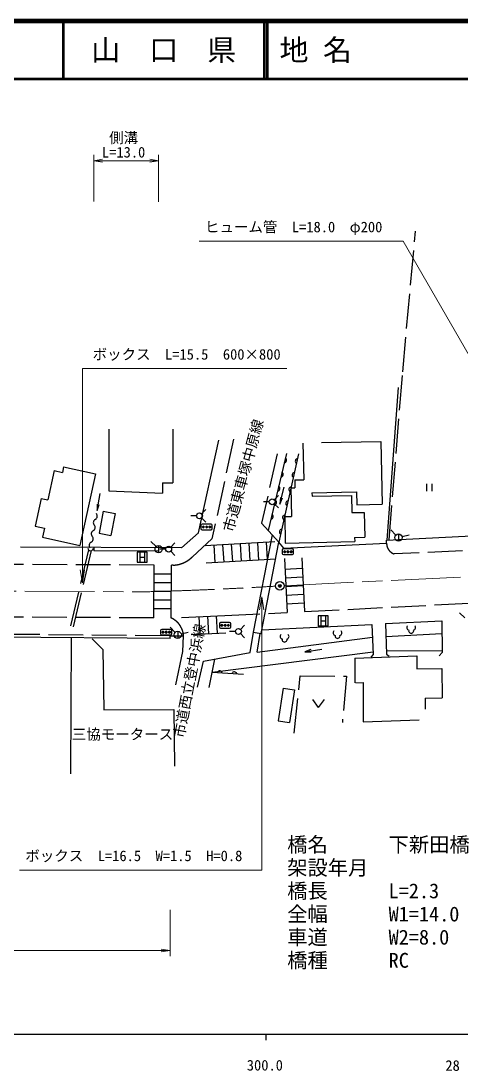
# Model space of a CAD drawing. Units: millimetres, scale not verified. Extents: x 40000 to 680000, y 20000 to 380000.
# Drawn here: x 325751 to 401699, y 198662 to 380000 of the extents above; entities that cross this region are included whole.
import ezdxf
from ezdxf.enums import TextEntityAlignment as Align

# ---------------------------------------------------------------- set-up
doc = ezdxf.new("R2010")
doc.units = ezdxf.units.MM
doc.header["$LTSCALE"] = 1000
doc.header["$PDMODE"] = 32
doc.header["$PDSIZE"] = 500
doc.linetypes.add('CHAIN', pattern=[18.5, 12, -1.5, 3.5, -1.5])
doc.linetypes.add('DASHED', pattern=[7.5, 6, -1.5])
for name, color, linetype, lineweight in [('M-BGD', 7, 'Continuous', 25), ('M-BGD-EXST', 7, 'Continuous', 25), ('M-BMK', 2, 'CHAIN', 13), ('M-BMK-SRVR', 3, 'Continuous', 25), ('M-STR-HTXT', 7, 'Continuous', 13), ('M-STR-STR1', 1, 'Continuous', 25), ('M-STR-STRC', 7, 'Continuous', 25), ('M-STR-STRD', 7, 'Continuous', 25), ('M-TTL', 2, 'Continuous', 140), ('M-TTL-BAND', 7, 'Continuous', 25), ('M-TTL-LINE', 7, 'Continuous', 50)]:
    doc.layers.add(name, color=color, linetype=linetype, lineweight=lineweight)
for name, color, linetype in [('M-BMK-HTXT', 7, 'Continuous'), ('M-OTRS', 6, 'Continuous'), ('M-TTL-TXT', 7, 'Continuous')]:
    doc.layers.add(name, color=color, linetype=linetype)
doc.styles.add('ＭＳ ゴシック', font='')
doc.styles.get('ＭＳ ゴシック').set_extended_font_data('MS Gothic')

# ---------------------------------------------------------------- blocks, each defined once
blk = doc.blocks.new('open_arrow')
at = {"color": 0, "linetype": 'Continuous', "lineweight": -2}
blk.add_lwpolyline([(7.5, 1.25), (0, 0), (7.5, -1.25)], dxfattribs=at)

msp = doc.modelspace()

# ---------------------------------------------------------------- hatches: boundary and pattern name
at = {"layer": 'M-BGD-EXST'}
for points in [[(357375, 292620, 1), (357084, 292620, 1)], [(357933, 292620, 1), (357642, 292620, 1)], [(358491, 292620, 1), (358200, 292620, 1)], [(371410, 288340, 1), (371119, 288340, 1)], [(371968, 288340, 1), (371677, 288340, 1)], [(372526, 288340, 1), (372235, 288340, 1)], [(360576, 275622, 1), (360285, 275622, 1)], [(361134, 275622, 1), (360843, 275622, 1)], [(361693, 275622, 1), (361401, 275622, 1)], [(350401, 274451, 1), (350110, 274451, 1)], [(350959, 274451, 1), (350668, 274451, 1)], [(351517, 274451, 1), (351226, 274451, 1)]]:
    msp.add_hatch(color=256, dxfattribs=at).paths.add_polyline_path(points)

# ---------------------------------------------------------------- linework, layer by layer
at = {"layer": 'M-BGD', "linetype": 'DASHED'}
for p, q in [((391643, 319430), (393832, 343693)), ((389289, 290369), (391643, 319430)), ((362432, 307810), (358711, 290541)), ((369994, 305274), (367279, 293286)), ((358711, 290541), (355336, 287462)), ((337414, 288669), (333957, 273981)), ((337854, 288530), (334429, 273977)), ((401968, 288487), (390151, 287977)), ((348708, 286036), (106404, 287025)), ((374667, 278013), (559909, 287401)), ((352008, 286022), (351708, 286024)), ((360962, 277319), (371671, 277861)), ((348671, 276921), (285725, 277224)), ((351476, 273838), (261513, 274572)), ((356217, 264974), (357253, 269441)), ((358215, 264920), (359220, 269808)), ((372926, 257035), (373929, 266892)), ((373929, 266892), (381909, 266874)), ((381909, 266874), (381217, 258875))]:
    msp.add_line(p, q, dxfattribs=at)
at = {"layer": 'M-BGD'}
for p, q in [((390848, 316722), (388887, 290350)), ((340900, 309529), (340900, 298854)), ((351983, 309529), (351983, 300267)), ((356410, 291594), (359909, 307600)), ((374424, 307111), (374560, 300771)), ((377642, 307180), (387836, 307398)), ((387836, 307398), (388068, 296563)), ((371572, 305319), (368433, 291994)), ((373674, 305242), (370230, 289982)), ((333099, 302982), (332891, 302033)), ((333099, 302982), (338638, 301767)), ((331474, 302343), (330364, 297280)), ((331474, 302343), (332891, 302033)), ((338638, 301767), (335930, 289418)), ((350152, 300267), (350152, 298428)), ((350152, 300267), (351983, 300267)), ((372349, 299374), (373046, 299389)), ((372349, 299374), (372455, 294450)), ((373017, 300738), (374560, 300771)), ((373017, 300738), (373046, 299389)), ((329226, 297530), (328176, 292744)), ((329226, 297530), (330364, 297280)), ((340900, 298854), (350152, 298428)), ((375978, 298541), (383652, 298705)), ((375978, 298541), (375991, 297924)), ((375991, 297924), (382784, 298070)), ((382784, 298070), (382847, 295099)), ((383652, 298705), (383699, 296469)), ((383699, 296469), (388068, 296563)), ((339958, 295354), (339240, 291549)), ((339958, 295354), (341999, 294969)), ((341999, 294969), (341281, 291164)), ((371266, 294424), (372455, 294450)), ((371266, 294424), (371365, 289829)), ((382847, 295099), (384982, 295145)), ((384982, 295145), (385074, 290862)), ((328176, 292744), (329778, 292392)), ((329778, 292392), (329438, 290842)), ((367279, 293286), (369105, 291242)), ((329438, 290842), (335930, 289418)), ((339240, 291549), (341281, 291164)), ((353458, 289016), (356410, 291594)), ((383335, 290825), (385074, 290862)), ((383335, 290825), (383351, 290086)), ((388841, 290347), (419934, 291871)), ((388865, 289848), (388841, 290347)), ((353458, 289016), (325670, 289130)), ((338339, 289078), (338337, 288478)), ((349507, 288433), (338337, 288478)), ((349510, 289033), (349507, 288433)), ((371126, 288979), (370230, 289982)), ((371126, 288979), (388865, 289848)), ((371365, 289829), (383351, 290086)), ((367314, 274837), (386305, 275799)), ((386305, 275799), (386548, 270620)), ((388663, 275919), (398377, 276411)), ((388663, 275919), (388833, 270676)), ((398377, 276411), (398449, 270937)), ((351472, 273338), (261509, 274072)), ((351472, 273338), (351476, 273838)), ((351476, 273838), (353809, 273842)), ((353674, 271137), (353809, 273842)), ((365328, 270946), (365857, 274468)), ((366535, 271022), (367019, 274235)), ((388735, 273720), (398406, 274210)), ((334406, 273462), (334322, 249974)), ((338040, 273271), (339886, 271466)), ((366535, 271022), (386408, 273602)), ((339886, 271466), (340048, 261040)), ((352476, 265376), (353674, 271137)), ((357253, 269441), (365328, 270946)), ((358759, 267562), (386527, 271065)), ((383370, 269988), (394050, 270377)), ((386548, 270620), (386158, 270119)), ((388815, 271248), (398445, 271290)), ((388833, 270676), (389298, 270286)), ((394050, 270377), (394059, 268123)), ((398449, 270937), (397953, 270391)), ((383370, 269988), (383387, 265687)), ((358759, 267562), (364142, 267192)), ((394059, 268123), (398416, 268199)), ((398416, 268199), (398435, 263108)), ((370975, 264775), (370147, 259140)), ((370975, 264775), (372944, 264485)), ((383527, 265690), (384806, 265737)), ((384806, 265737), (384831, 258946)), ((372944, 264485), (372116, 258850)), ((395492, 263056), (398435, 263108)), ((395492, 263056), (395499, 261172)), ((340048, 261040), (352118, 261121)), ((352118, 261121), (352246, 251291)), ((370147, 259140), (372116, 258850)), ((384831, 258946), (394470, 259297))]:
    msp.add_line(p, q, dxfattribs=at)
for centre, radius, start, end in [((371149, 304134), 439, 275.23896, 58.25451), ((373535, 303992), 439, 95.77689, 238.79244), ((370576, 301701), 439, 275.23896, 58.25451), ((372984, 301553), 439, 95.77689, 238.79244), ((370003, 299267), 439, 275.23896, 58.25451), ((372434, 299115), 439, 95.77689, 238.79244), ((369430, 296834), 439, 275.23896, 58.25451), ((371884, 296676), 439, 95.77689, 238.79244), ((338857, 293373), 625, 116.5166, 222.77681), ((338299, 294492), 625, 296.5166, 42.77681), ((368857, 294400), 439, 275.23896, 58.25451), ((371334, 294237), 439, 95.77689, 238.79244), ((338498, 291406), 625, 116.5166, 222.77681), ((337940, 292524), 625, 296.5166, 42.77681), ((370783, 291799), 439, 95.77689, 238.79244), ((337581, 290557), 625, 296.5166, 42.77681), ((337772, 289039), 515, 187.00244, 352.4232), ((338139, 289438), 625, 116.5166, 222.77681), ((370921, 273703), 441, 130.60145, 257.46998), ((371571, 273703), 441, 282.52845, 49.39871), ((380063, 274332), 441, 130.60145, 257.46998), ((380388, 273800), 433, 166.31511, 13.68489), ((380713, 274332), 441, 282.52845, 49.39871), ((392773, 275226), 441, 130.60145, 257.46998), ((393098, 274694), 433, 166.31511, 13.68489), ((393423, 275226), 441, 282.52845, 49.39871), ((371246, 273170), 433, 166.31511, 13.68489), ((360073, 267332), 439, 14.55606, 157.57161), ((362567, 267161), 439, 14.55606, 157.57161)]:
    msp.add_arc(centre, radius, start, end, dxfattribs=at)
at = {"layer": 'M-BGD', "linetype": 'DASHED'}
for centre, radius, start, end in [((390742, 289761), 1879, 177.33556, 251.65997), ((351835, 290989), 4970, 271.98628, 314.78417), ((350156, 273571), 3663, 4.2525, 65.58059)]:
    msp.add_arc(centre, radius, start, end, dxfattribs=at)
at = {"layer": 'M-BGD-EXST'}
for p, q in [((395724, 300084), (395724, 298796)), ((396690, 300084), (396690, 298796)), ((369461, 297332), (370177, 298048)), ((356915, 294899), (357631, 295615)), ((368597, 296974), (367584, 296974)), ((369461, 296616), (370177, 295900)), ((356051, 294541), (355038, 294541)), ((356915, 294183), (357631, 293467)), ((356817, 292911), (356817, 292328)), ((358564, 293105), (357011, 293105)), ((357011, 292134), (358564, 292134)), ((358758, 292328), (358758, 292911)), ((390472, 291230), (389586, 292116)), ((390916, 291413), (390916, 290160)), ((391521, 290949), (392732, 291273)), ((349067, 289227), (348180, 290114)), ((349510, 289411), (349510, 288157)), ((350738, 288780), (349725, 288780)), ((350115, 288946), (351327, 289271)), ((351602, 289138), (352318, 289854)), ((351602, 288422), (352318, 287706)), ((370852, 288631), (370852, 288049)), ((372599, 288826), (371046, 288826)), ((372793, 288049), (372793, 288631)), ((345807, 288294), (345807, 286567)), ((347533, 288294), (345807, 288294)), ((345807, 286567), (347533, 286567)), ((346238, 288207), (346238, 286653)), ((346238, 287430), (347101, 287430)), ((347101, 286653), (347101, 288207)), ((347533, 286567), (347533, 288294)), ((371046, 287855), (372599, 287855)), ((402343, 276917), (401456, 277804)), ((360018, 275913), (360018, 275331)), ((361765, 276108), (360212, 276108)), ((361959, 275331), (361959, 275913)), ((363636, 274928), (364352, 275644)), ((377061, 277248), (377061, 275521)), ((378787, 277248), (377061, 277248)), ((377492, 277161), (377492, 275608)), ((377492, 276384), (378356, 276384)), ((378356, 275608), (378356, 277161)), ((378787, 275521), (378787, 277248)), ((349843, 274743), (349843, 274160)), ((351590, 274937), (350037, 274937)), ((350037, 273966), (351590, 273966)), ((352359, 274416), (351473, 275303)), ((351784, 274160), (351784, 274743)), ((352803, 274600), (352803, 273346)), ((353408, 274135), (354619, 274460)), ((360212, 275137), (361765, 275137)), ((362772, 274570), (361759, 274570)), ((363636, 274212), (364352, 273496)), ((377061, 275521), (378787, 275521)), ((376058, 262795), (377057, 261463)), ((378056, 262795), (377057, 261463))]:
    msp.add_line(p, q, dxfattribs=at)
for points in [[(357375, 292620, 1), (357084, 292620, 1)], [(357933, 292620, 1), (357642, 292620, 1)], [(358491, 292620, 1), (358200, 292620, 1)], [(371410, 288340, 1), (371119, 288340, 1)], [(371968, 288340, 1), (371677, 288340, 1)], [(372526, 288340, 1), (372235, 288340, 1)], [(360576, 275622, 1), (360285, 275622, 1)], [(361134, 275622, 1), (360843, 275622, 1)], [(361693, 275622, 1), (361401, 275622, 1)], [(350401, 274451, 1), (350110, 274451, 1)], [(350959, 274451, 1), (350668, 274451, 1)], [(351517, 274451, 1), (351226, 274451, 1)]]:
    msp.add_lwpolyline(points, format="xyb", close=True, dxfattribs=at)
for centre, radius in [((369103, 296974), 506), ((356557, 294541), 506), ((357229, 292620), 146), ((357787, 292620), 146), ((358345, 292620), 146), ((390916, 290786), 627), ((349510, 288784), 627), ((351244, 288780), 506), ((371265, 288340), 146), ((371823, 288340), 146), ((372381, 288340), 146), ((360431, 275622), 146), ((360989, 275622), 146), ((361547, 275622), 146), ((350256, 274451), 146), ((350814, 274451), 146), ((351372, 274451), 146), ((352803, 273973), 627), ((363278, 274570), 506)]:
    msp.add_circle(centre, radius, dxfattribs=at)
for centre, start, end in [((357011, 292911), 90, 180), ((357011, 292328), 180, 270), ((358564, 292911), 0, 90), ((358564, 292328), 270, 0), ((371046, 288631), 90, 180), ((372599, 288631), 0, 90), ((371046, 288049), 180, 270), ((372599, 288049), 270, 0), ((360212, 275913), 90, 180), ((361765, 275913), 0, 90), ((350037, 274743), 90, 180), ((350037, 274160), 180, 270), ((351590, 274743), 0, 90), ((351590, 274160), 270, 0), ((360212, 275331), 180, 270), ((361765, 275331), 270, 0)]:
    msp.add_arc(centre, 194, start, end, dxfattribs=at)
at = {"layer": 'M-BMK'}
for p, q in [((371173, 282473), (469832, 287307)), ((270936, 281795), (347133, 281420))]:
    msp.add_line(p, q, dxfattribs=at)
msp.add_arc((329615, 949943), 668753, 271.50106, 273.43423, dxfattribs=at)
at = {"layer": 'M-BMK-SRVR'}
msp.add_circle((370424, 282437), 750, dxfattribs=at)
at = {"layer": 'M-OTRS'}
msp.add_point((370424, 282437), dxfattribs=at)
at = {"layer": 'M-STR-HTXT'}
for p, q in [((338337, 348822), (338337, 356874)), ((338337, 355874), (349507, 355874)), ((349507, 348776), (349507, 356874)), ((351472, 226480), (351472, 218480)), ((209904, 219480), (351472, 219480))]:
    msp.add_line(p, q, dxfattribs=at)
for points in [[(424390, 285350), (391703, 341964), (356504, 341964)], [(336349, 282955), (336349, 319966), (371611, 319966)], [(367302, 280539), (367302, 233357), (325497, 233357)]]:
    msp.add_lwpolyline(points, dxfattribs=at)
at = {"layer": 'M-STR-STR1'}
for p, q in [((369105, 291242), (365850, 274470)), ((370230, 289982), (369105, 291242)), ((367191, 274200), (370230, 289982)), ((365850, 274470), (367191, 274200))]:
    msp.add_line(p, q, dxfattribs=at)
at = {"layer": 'M-STR-STRC'}
for p, q in [((369543, 290067), (357564, 289370)), ((359061, 289457), (359235, 286462)), ((360558, 289544), (360733, 286549)), ((362056, 289631), (362230, 286636)), ((363553, 289718), (363728, 286723)), ((365051, 289805), (365225, 286810)), ((366548, 289893), (366723, 286898)), ((368046, 289980), (368220, 286985)), ((369718, 287072), (357738, 286375)), ((371215, 287159), (371671, 277861)), ((374211, 287306), (374667, 278008)), ((348671, 276918), (348708, 286036)), ((351671, 276906), (351708, 286024)), ((371304, 285352), (374300, 285499)), ((348696, 283036), (351695, 283024)), ((348702, 284536), (351702, 284524)), ((371377, 283854), (374373, 284001)), ((348689, 281536), (351689, 281524)), ((371450, 282356), (374447, 282503)), ((348683, 280036), (351683, 280024)), ((371524, 280858), (374520, 281005)), ((371597, 279360), (374594, 279506)), ((348677, 278536), (351677, 278524)), ((353469, 276986), (360962, 277319)), ((356466, 277119), (356599, 274122)), ((357965, 277186), (358098, 274189)), ((359463, 277252), (359596, 274255)), ((355101, 274055), (361095, 274322))]:
    msp.add_line(p, q, dxfattribs=at)
at = {"layer": 'M-STR-STRD'}
for p, q in [((370450, 296580), (371169, 299493)), ((338875, 295441), (339410, 298393)), ((374722, 271079), (377686, 271536))]:
    msp.add_line(p, q, dxfattribs=at)
at = {"layer": 'M-TTL'}
msp.add_line((680000, 380000), (40000, 380000), dxfattribs=at)
at = {"layer": 'M-TTL-BAND'}
for p, q in [((40000, 205000), (579000, 205000)), ((368000, 205000), (368000, 204000))]:
    msp.add_line(p, q, dxfattribs=at)
at = {"layer": 'M-TTL-LINE'}
for p, q in [((333000, 380000), (333000, 370000)), ((367750, 380000), (367750, 370000)), ((368250, 380000), (368250, 370000)), ((40000, 370000), (680000, 370000))]:
    msp.add_line(p, q, dxfattribs=at)

# ---------------------------------------------------------------- block references
at = {"layer": 'M-STR-HTXT', "xscale": 200, "yscale": 200}
msp.add_blockref('open_arrow', (338337, 355874), dxfattribs=at)
at = {"layer": 'M-STR-HTXT'}
for p, xscale, yscale, rotation in [((349507, 355874), 200, 200, 180), ((336349, 282955), 300, 300, 90), ((367302, 280539), 300, 300, 270), ((351472, 219480), 200, 200, 180)]:
    msp.add_blockref('open_arrow', p, dxfattribs=dict(at, xscale=xscale, yscale=yscale, rotation=rotation))
at = {"layer": 'M-STR-STRD', "xscale": 150, "yscale": 150}
for p, rotation in [((370450, 296580), 76.1), ((338875, 295441), 79.7), ((374722, 271079), 8.8)]:
    msp.add_blockref('open_arrow', p, dxfattribs=dict(at, rotation=rotation))

# ---------------------------------------------------------------- texts
at = {"layer": 'M-BMK-HTXT', "style": 'ＭＳ ゴシック'}
for s, rotation, p in [('市道東車塚中原線', 74.725, (361479, 291865)), ('市道西立登中浜線', 79.253, (352964, 256228))]:
    msp.add_text(s, height=1833, rotation=rotation, dxfattribs=at).set_placement(p, align=Align.MIDDLE_LEFT)
msp.add_text('三協モータース', height=1833, dxfattribs=at).set_placement((334516, 256822), align=Align.MIDDLE_LEFT)
at = {"layer": 'M-STR-HTXT', "style": 'ＭＳ ゴシック'}
for s, p in [('側溝', (343460, 358374)), ('L=13.0', (343460, 355874))]:
    msp.add_text(s, height=1833, dxfattribs=at).set_placement(p, align=Align.BOTTOM_CENTER)
for s, p in [('ヒューム管\u3000L=18.0\u3000φ200', (357504, 342964)), ('ボックス\u3000L=15.5\u3000600×800', (338111, 320966)), ('ボックス\u3000L=16.5\u3000W=1.5\u3000H=0.8', (326497, 234357))]:
    msp.add_text(s, height=1833, dxfattribs=at).set_placement(p, align=Align.BOTTOM_LEFT)
for s, p in [('橋名\u3000\u3000\u3000下新田橋', (371703, 239056)), ('架設年月\u3000', (371703, 235056)), ('橋長\u3000\u3000\u3000L=2.3', (371703, 231056)), ('全幅\u3000\u3000\u3000W1=14.0', (371703, 227056)), ('車道\u3000\u3000\u3000W2=8.0', (371703, 223056)), ('橋種\u3000\u3000\u3000RC', (371703, 219056))]:
    msp.add_text(s, height=2566, dxfattribs=at).set_placement(p, align=Align.TOP_LEFT)
at = {"layer": 'M-TTL-BAND', "style": 'ＭＳ ゴシック'}
for s, p in [('300.0', (367844, 198195)), ('28', (400250, 198142))]:
    msp.add_text(s, height=1833, dxfattribs=at).set_placement(p, align=Align.BOTTOM_CENTER)
at = {"layer": 'M-TTL-TXT', "style": 'ＭＳ ゴシック'}
msp.add_text('山\u3000口\u3000県', height=3666, dxfattribs=at).set_placement((350375, 375000), align=Align.MIDDLE_CENTER)
msp.add_text('地 名', height=3666, dxfattribs=at).set_placement((370380, 375000), align=Align.MIDDLE_LEFT)

doc.saveas('drawing.dxf')
